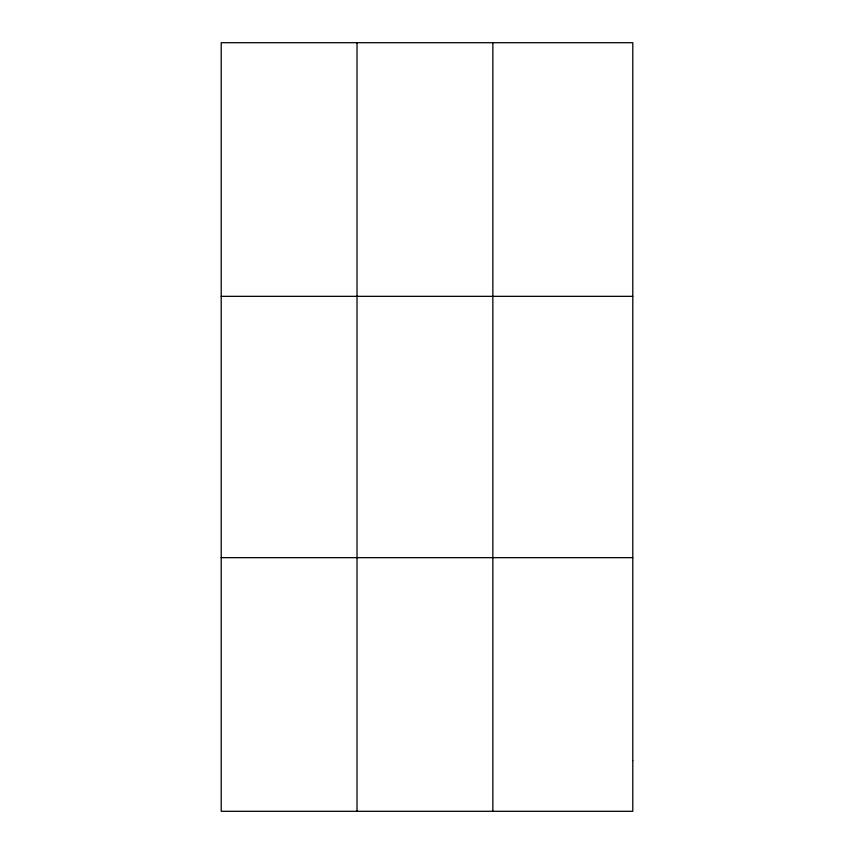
<?xml version="1.0" encoding="UTF-8"?>
<svg xmlns="http://www.w3.org/2000/svg" width="854" height="854" viewBox="0 0 854 854"><rect width="100%" height="100%" fill="white"/><g stroke="black" fill="none" stroke-linecap="round" stroke-linejoin="round"><path stroke-width="1.28" d="M357.025 42.7L357.025 811.3M492.854 42.7L492.854 811.3M221.207 296.338L632.793 296.338M221.207 557.662L632.793 557.662M632.793 760.572L632.793 811.3L221.207 811.3L221.207 42.7L632.793 42.7L632.793 760.572"/></g></svg>
